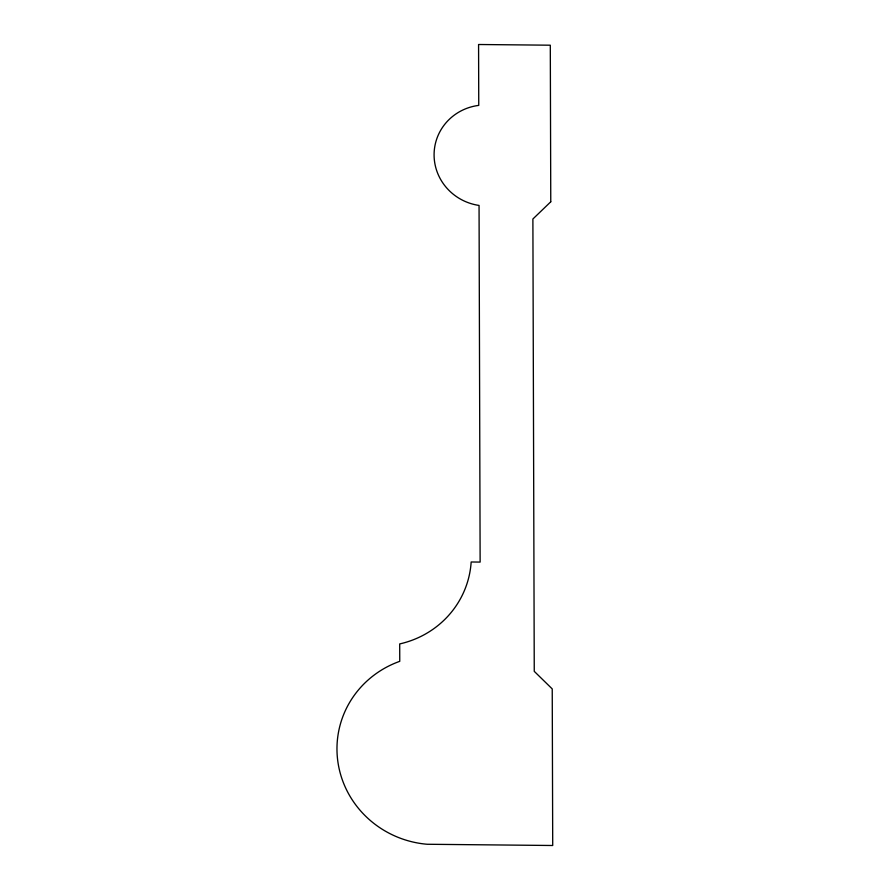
<?xml version="1.0" encoding="UTF-8"?>
<svg xmlns="http://www.w3.org/2000/svg" width="890" height="890" viewBox="0 0 890 890"><rect width="100%" height="100%" fill="white"/><g stroke="black" fill="none" stroke-linecap="round" stroke-linejoin="round"><path stroke-width="1.33" d="M550.765 201.785L532.888 219.007L534.256 671.349L552.234 688.916L552.712 845.5L427.2 844.265A97.544 94.385 11.7 0 1 337.989 762.53A97.544 94.385 11.7 0 1 399.755 661.326L399.699 643.926A94.106 91.069 11.7 0 0 471.166 561.99L480.133 562.08L479.054 205.434A52.121 50.441 11.7 0 1 434.086 154.971A52.121 50.441 11.7 0 1 478.753 105.387L478.575 44.5L550.298 45.201L550.765 201.785"/></g></svg>
